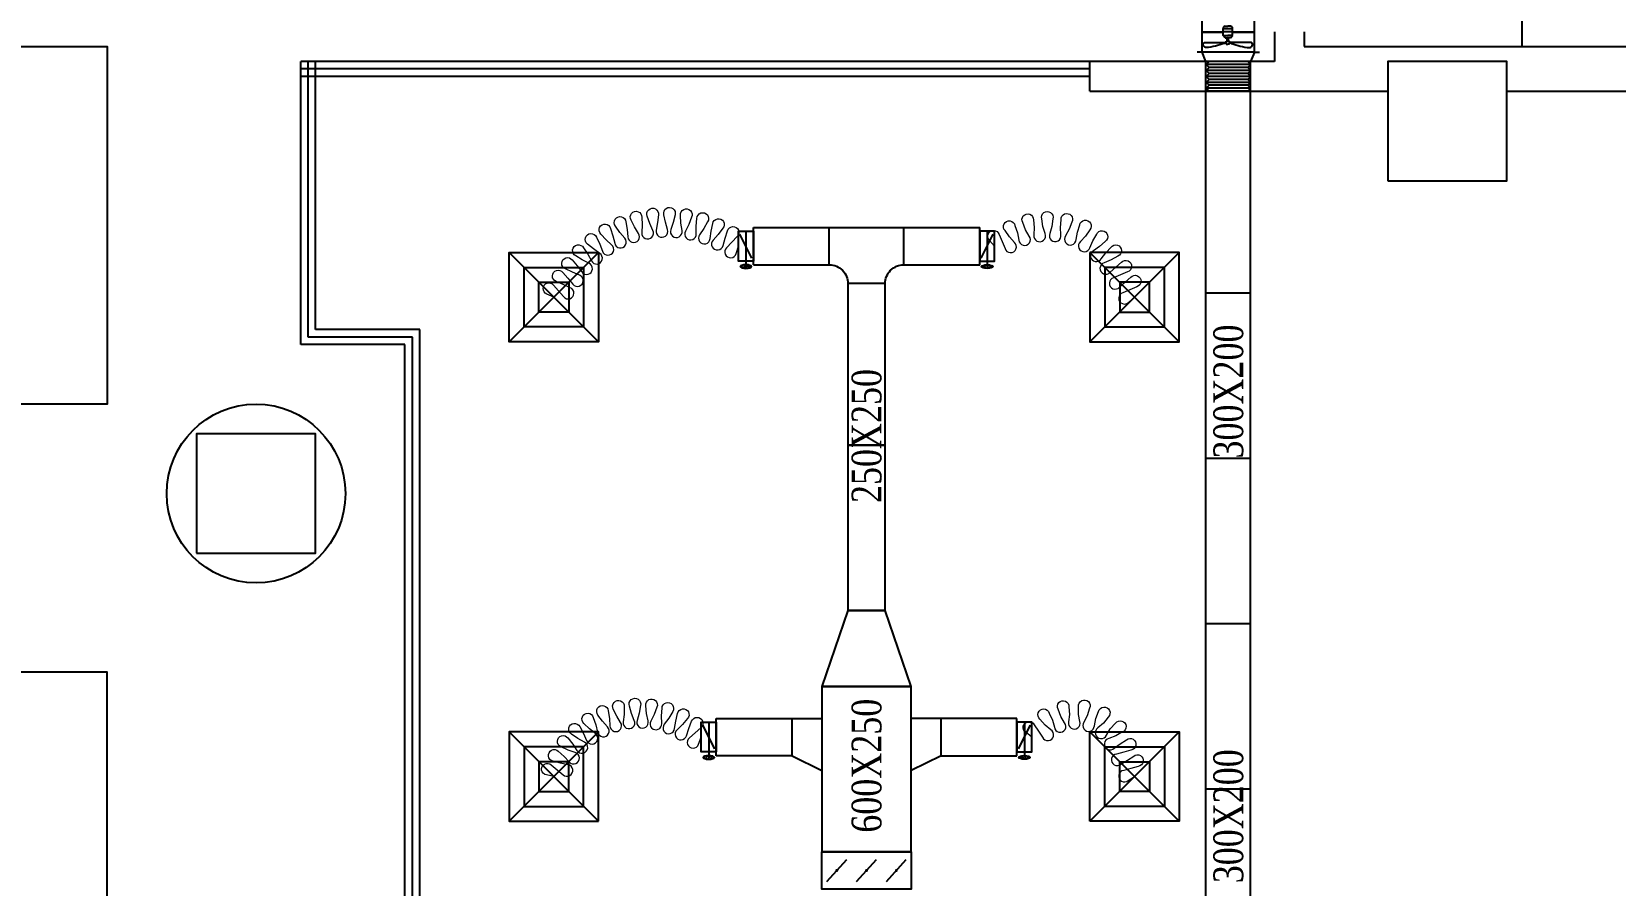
# Model space of a CAD drawing. Header units: metres. Extents: x 352651 to 1421851, y -87441 to -24441.
# Drawn here: x 389626 to 400261, y -61989 to -56260 of the extents above; entities that cross this region are included whole.
import ezdxf

# ---------------------------------------------------------------- set-up
doc = ezdxf.new("R2010")
doc.units = ezdxf.units.M
doc.header["$LTSCALE"] = 300
doc.header["$MEASUREMENT"] = 0
doc.linetypes.add('HIDDEN2', pattern=[0.1875, 0.125, -0.0625])
doc.layers.get('0').update_dxf_attribs({"linetype": 'CONTINUOUS'})
for name, color, linetype in [('bat noi mem', 4, 'CONTINUOUS'), ('CUA', 8, 'CONTINUOUS'), ('CUAGIO', 2, 'CONTINUOUS'), ('khuat-F', 9, 'HIDDEN2'), ('KICH-THUOC', 9, 'CONTINUOUS'), ('THAY', 9, 'CONTINUOUS'), ('TUONG', 7, 'CONTINUOUS'), ('vach', 6, 'CONTINUOUS')]:
    doc.layers.add(name, color=color, linetype=linetype)
doc.layers.add('noi mem', color=5, linetype='BATTING', lineweight=0)
doc.styles.add('PHU', font='vntimeh.shx', dxfattribs={"width": 0.8})
doc.linetypes.add('BATTING', pattern='A,0.0001,-0.1,[134,ltypeshp.shx,S=0.1,R=0,X=-0.1,Y=0],-0.2,[134,ltypeshp.shx,S=0.1,R=180,X=0.1,Y=0],-0.1', length=0.4001)

# ---------------------------------------------------------------- blocks, each defined once
blk = doc.blocks.new('cot1')
at = {"layer": 'vach'}
blk.add_lwpolyline([(-400, -400), (400, -400), (400, 400), (-400, 400)], close=True, dxfattribs=at)
blk = doc.blocks.new('SAD')
at = {"layer": 'CUAGIO', "color": 8}
for p, q in [((-300, -300), (300, 300)), ((300, -300), (-300, 300))]:
    blk.add_line(p, q, dxfattribs=at)
at = {"layer": 'CUAGIO'}
blk.add_lwpolyline([(300, -300), (300, 300), (-300, 300), (-300, -300)], close=True, dxfattribs=at)
at = {"layer": 'CUAGIO', "color": 8}
for points in [[(200, -200), (200, 200), (-200, 200), (-200, -200)], [(100, -100), (100, 100), (-100, 100), (-100, -100)]]:
    blk.add_lwpolyline(points, close=True, dxfattribs=at)
blk = doc.blocks.new('Quat thong gio 2')
at = {"layer": 'CUAGIO', "color": 2}
for p, q in [((604439, -54339), (604439, -54304)), ((604439, -54689), (604439, -54339)), ((604439, -54339), (604676, -54339)), ((604574, -54339), (604574, -54478)), ((604576, -54339), (604576, -54478)), ((604711, -54304), (604711, -54724)), ((604711, -54304), (604711, -54304)), ((604504, -54352), (604504, -54499)), ((604493, -54499), (604493, -54511)), ((604493, -54499), (604512, -54499)), ((604493, -54523), (604493, -54511)), ((604493, -54523), (604512, -54523)), ((604504, -54486), (604497, -54486)), ((604504, -54536), (604497, -54536)), ((604500, -54486), (604500, -54499)), ((604500, -54536), (604500, -54523)), ((604504, -54670), (604504, -54523)), ((604512, -54499), (604512, -54511)), ((604512, -54506), (604535, -54506)), ((604512, -54523), (604512, -54511)), ((604512, -54516), (604535, -54516)), ((604535, -54494), (604551, -54479)), ((604535, -54494), (604535, -54511)), ((604535, -54528), (604535, -54511)), ((604535, -54528), (604551, -54543)), ((604551, -54479), (604551, -54511)), ((604551, -54479), (604598, -54479)), ((604551, -54543), (604551, -54511)), ((604551, -54543), (604598, -54543)), ((604574, -54543), (604574, -54689)), ((604575, -54543), (604575, -54479)), ((604576, -54543), (604576, -54689)), ((604598, -54479), (604598, -54543)), ((604613, -54494), (604613, -54511)), ((604613, -54528), (604613, -54511)), ((604439, -54689), (604676, -54689)), ((604439, -54689), (604439, -54724)), ((604711, -54724), (604711, -54724))]:
    blk.add_line(p, q, dxfattribs=at)
at = {"layer": 'CUAGIO', "color": 2, "const_width": 1}
for points in [[(604439, -54304), (604439, -54339)], [(604439, -54724), (604439, -54689)]]:
    blk.add_lwpolyline(points, dxfattribs=at)
for points in [[(604711, -54304), (604711, -54304, -0.414214), (604676, -54339), (604439, -54339)], [(604711, -54724), (604711, -54724, 0.414214), (604676, -54689), (604439, -54689)]]:
    blk.add_lwpolyline(points, format="xyb", dxfattribs=at)
at = {"layer": 'CUAGIO', "color": 2}
for points in [[(604497, -54486, -0.067078), (604469, -54367, -0.673836), (604504, -54352)], [(604497, -54536, 0.067078), (604469, -54655, 0.673836), (604504, -54670)]]:
    blk.add_lwpolyline(points, format="xyb", dxfattribs=at)
for centre, radius, start, end in [((604676, -54304), 35, 270, 0), ((604575, -54478), 1.5, 213.5573, 326.4427), ((604575, -54544), 1.5, 33.5573, 146.4427), ((604598, -54494), 15, 0, 90), ((604598, -54528), 15, 270, 0), ((604676, -54724), 35, 0, 90)]:
    blk.add_arc(centre, radius, start, end, dxfattribs=at)
blk = doc.blocks.new('1-van gio D200')
at = {"layer": 'CUAGIO'}
h = blk.add_hatch(dxfattribs=at)
h.set_pattern_fill('ANSI31', color=256, scale=100, style=0)
edge = h.paths.add_edge_path()
edge.add_ellipse((486127, -58494), major_axis=(-38.1, 0), ratio=0.310482, start_angle=0, end_angle=360, ccw=False)
for p, q in [((486167, -58437), (486087, -58277)), ((486127, -58257), (486127, -58494))]:
    blk.add_line(p, q, dxfattribs=at)
at = {"layer": 'CUAGIO', "const_width": 3}
for points in [[(486127, -58457), (486177, -58457), (486177, -58257), (486077, -58257), (486077, -58457), (486127, -58457)], [(486167, -58437), (486087, -58277)], [(486127, -58257), (486127, -58494)]]:
    blk.add_lwpolyline(points, dxfattribs=at)
at = {"layer": 'CUAGIO'}
blk.add_lwpolyline([(486177, -58457), (486077, -58457), (486077, -58257), (486177, -58257)], close=True, dxfattribs=at)
at = {"layer": 'CUAGIO', "const_width": 5.35}
blk.add_lwpolyline([(486131, -58357, -1), (486123, -58357, -1)], format="xyb", close=True, dxfattribs=at)
at = {"layer": 'CUAGIO', "extrusion": (0, 0, -1)}
blk.add_ellipse((486127, -58494), major_axis=(-38.1, 0), ratio=0.310482, start_param=-1.570796, end_param=4.712389, dxfattribs=at)

msp = doc.modelspace()

# ---------------------------------------------------------------- linework, layer by layer
for points in [[(384132.5, -56359.6), (390132.5, -56359.6), (390132.5, -58759.6), (384132.5, -58759.6)], [(389532.5, -64159.6), (389532.5, -63559.6), (390132.5, -63559.6), (390132.5, -60559.6), (389532.5, -60559.6), (389532.5, -59959.6), (384732.5, -59959.6), (384732.5, -60559.6), (384132.5, -60559.6), (384132.5, -63559.6), (384732.5, -63559.6), (384732.5, -64159.6)]]:
    msp.add_lwpolyline(points, close=True)
at = {"layer": 'bat noi mem'}
for p, q in [((397532.5, -56459.6), (397512.5, -56479.6)), ((397792.1, -56459.6), (397532.5, -56459.6)), ((397792.1, -56459.6), (397812.1, -56479.6)), ((397812.1, -56479.6), (397512.5, -56479.6)), ((397512.5, -56479.6), (397532.5, -56499.6)), ((397532.5, -56499.6), (397512.5, -56519.6)), ((397812.1, -56519.6), (397512.5, -56519.6)), ((397512.5, -56519.6), (397532.5, -56539.6)), ((397532.5, -56539.6), (397512.5, -56559.6)), ((397812.1, -56559.6), (397512.5, -56559.6)), ((397512.5, -56559.6), (397532.5, -56579.6)), ((397532.5, -56579.6), (397512.5, -56599.6)), ((397792.1, -56499.6), (397532.5, -56499.6)), ((397792.1, -56539.6), (397532.5, -56539.6)), ((397792.1, -56579.6), (397532.5, -56579.6)), ((397812.1, -56479.6), (397792.1, -56499.6)), ((397792.1, -56499.6), (397812.1, -56519.6)), ((397812.1, -56519.6), (397792.1, -56539.6)), ((397792.1, -56539.6), (397812.1, -56559.6)), ((397812.1, -56559.6), (397792.1, -56579.6)), ((397792.1, -56579.6), (397812.1, -56599.6)), ((397812.1, -56599.6), (397512.5, -56599.6)), ((397512.5, -56599.6), (397532.5, -56619.6)), ((397532.5, -56619.6), (397512.5, -56639.6)), ((397812.1, -56639.6), (397512.5, -56639.6)), ((397512.5, -56639.6), (397532.5, -56659.6)), ((397812.1, -56659.6), (397512.5, -56659.6)), ((397792.1, -56619.6), (397532.5, -56619.6)), ((397812.1, -56599.6), (397792.1, -56619.6)), ((397792.1, -56619.6), (397812.1, -56639.6)), ((397812.1, -56639.6), (397792.1, -56659.6))]:
    msp.add_line(p, q, dxfattribs=at)
at = {"layer": 'CUA', "linetype": 'Continuous'}
for p, q in [((396732.5, -56459.6), (391432.5, -56459.6)), ((391432.5, -58359.6), (391432.5, -56459.6)), ((391482.5, -58309.6), (391482.5, -56459.6)), ((391532.5, -58259.6), (391532.5, -56459.6)), ((396732.5, -56509.6), (391432.5, -56509.6)), ((396732.5, -56559.6), (391432.5, -56559.6)), ((392232.5, -58259.6), (391532.5, -58259.6)), ((392232.5, -65959.6), (392232.5, -58259.6)), ((392132.5, -58359.6), (391432.5, -58359.6)), ((392182.5, -58309.6), (391482.5, -58309.6)), ((392132.5, -65859.6), (392132.5, -58359.6)), ((392182.5, -65909.6), (392182.5, -58309.6))]:
    msp.add_line(p, q, dxfattribs=at)
at = {"layer": 'CUAGIO', "color": 2}
for p, q in [((397512.1, -56459.6), (397487.1, -56397)), ((397812.1, -56459.6), (397512.1, -56459.6)), ((397812.1, -56459.6), (397512.1, -56459.6)), ((397837.2, -56397), (397812.1, -56459.6)), ((395532.5, -61764.6), (394932.5, -61764.6))]:
    msp.add_line(p, q, dxfattribs=at)
at = {"layer": 'CUAGIO'}
for p, q in [((394472.5, -57824.6), (394472.5, -57574.6)), ((394982.5, -57824.6), (394982.5, -57574.6)), ((395482.5, -57824.6), (395482.5, -57574.6)), ((395992.5, -57824.6), (395992.5, -57574.6)), ((395357.5, -57949.6), (395107.5, -57949.6)), ((394222.5, -61119.2), (394222.5, -60869.2)), ((394222.5, -60869.2), (394932.5, -60869.2)), ((394732.5, -61119.2), (394732.5, -60869.2)), ((396242.5, -60869.2), (395532.5, -60869.2)), ((395732.5, -61119.2), (395732.5, -60869.2)), ((396242.5, -61119.2), (396242.5, -60869.2)), ((394732.5, -61119.2), (394222.5, -61119.2)), ((394732.5, -61119.2), (394932.5, -61219.2)), ((395732.5, -61119.2), (395532.5, -61219.2)), ((395732.5, -61119.2), (396242.5, -61119.2)), ((394965.6, -61963.8), (395099.5, -61815.3)), ((395165.6, -61963.8), (395299.5, -61815.3)), ((395365.6, -61963.8), (395499.5, -61815.3))]:
    msp.add_line(p, q, dxfattribs=at)
at = {"layer": 'CUAGIO', "ltscale": 1.5}
msp.add_line((394982.5, -57574.6), (395482.5, -57574.6), dxfattribs=at)
at = {"layer": 'CUAGIO', "color": 2}
for points in [[(394472.5, -57574.6), (394982.5, -57574.6)], [(395482.5, -57574.6), (395992.5, -57574.6)]]:
    msp.add_lwpolyline(points, dxfattribs=at)
msp.add_lwpolyline([(394472.5, -57824.6), (394982.5, -57824.6, -0.4142136), (395107.5, -57949.6), (395107.5, -59034.6), (395357.5, -59034.6), (395357.5, -57949.6, -0.4142136), (395482.5, -57824.6), (395992.5, -57824.6)], format="xyb", dxfattribs=at)
for points in [[(395107.5, -60144.6), (395357.5, -60144.6), (395357.5, -59034.6), (395107.5, -59034.6)], [(394932.5, -61764.6), (395532.5, -61764.6), (395532.5, -62014.6), (394932.5, -62014.6)]]:
    msp.add_lwpolyline(points, close=True, dxfattribs=at)
at = {"layer": 'CUAGIO'}
for points in [[(394932.5, -60654.6), (395532.5, -60654.6), (395357.5, -60144.6), (395107.5, -60144.6)], [(394932.5, -61764.6), (395532.5, -61764.6), (395532.5, -60654.6), (394932.5, -60654.6)]]:
    msp.add_lwpolyline(points, close=True, dxfattribs=at)
at = {"layer": 'CUAGIO', "const_width": 10}
for points in [[(395037.5, -61889.6, -1), (395027.5, -61889.6, -1)], [(395237.5, -61889.6, -1), (395227.5, -61889.6, -1)], [(395437.5, -61889.6, -1), (395427.5, -61889.6, -1)]]:
    msp.add_lwpolyline(points, format="xyb", close=True, dxfattribs=at)
at = {"layer": 'khuat-F'}
msp.add_line((399632.5, -54474.6), (399632.5, -56359.6), dxfattribs=at)
at = {"layer": 'KICH-THUOC', "color": 2}
for p, q in [((397512.1, -65259.6), (397512.1, -56459.6)), ((397812.1, -65184.6), (397812.1, -56459.6)), ((397812.1, -58014.6), (397512.1, -58014.6)), ((397812.1, -59124.6), (397512.1, -59124.6)), ((397812.1, -60234.6), (397512.1, -60234.6)), ((397812.1, -61344.6), (397512.1, -61344.6))]:
    msp.add_line(p, q, dxfattribs=at)
at = {"layer": 'noi mem', "ltscale": 1.5}
for points in [[(393132.5, -58041.4), (393085.7, -58020.7, -1.3333333), (393130.3, -57960.5), (393163.8, -57999.3), (393197.3, -58038.1, 1.3333333), (393241.9, -57977.9), (393195.1, -57957.1), (393148.2, -57936.3, -1.3333333), (393192.9, -57876.1), (393226.4, -57914.9), (393259.8, -57953.7, 1.3333333), (393304.5, -57893.5), (393257.7, -57872.8), (393210.8, -57851.6, -1.3333333), (393255.9, -57791.6), (393289.2, -57830.8), (393319.8, -57871.4, 1.3333333), (393368.2, -57814.1), (393323.1, -57790.7), (393279.1, -57763.6, -1.3333333), (393331.4, -57709.8), (393359.7, -57753), (393384.5, -57797.4, 1.3333333), (393440.3, -57747.3), (393398.8, -57718), (393358.9, -57685.1, -1.3333333), (393418, -57639), (393440.2, -57685.6), (393458.6, -57733, 1.3333333), (393520.7, -57690.9), (393483.6, -57656.2), (393448.6, -57618.2, -1.3333333), (393513.4, -57580.6), (393529, -57629.8), (393540.9, -57679.2, 1.3333333), (393608.1, -57646.1), (393576.1, -57606.6), (393546.6, -57564.2, -1.3333333), (393615.9, -57535.7), (393624.7, -57586.7), (393629.7, -57637.2, 1.3333333), (393700.8, -57613.6), (393674.5, -57570.1), (393651, -57524.1, -1.3333333), (393723.6, -57505.3), (393725.3, -57557), (393723.4, -57607.7, 1.3333333), (393797.1, -57594), (393777, -57547.3), (393759.9, -57498.5, -1.3333333), (393834.4, -57489.8), (393829.1, -57541.3), (393820.2, -57591.3, 1.3333333), (393895.1, -57587.7), (393881.5, -57538.8), (393871.3, -57488.1, -1.3333333), (393946.3, -57489.7), (393934, -57539.9), (393918.4, -57588.2, 1.3333333), (393993.1, -57594.9), (393986.3, -57544.5), (393983.1, -57492.9, -1.3333333), (394057.2, -57504.7), (394038.2, -57552.8), (394016.1, -57598.5, 1.3333333), (394089.2, -57615.4), (394089.3, -57564.5), (394093.2, -57513, -1.3333333), (394165, -57534.8), (394139.6, -57579.8), (394111.5, -57622.1, 1.3333333), (394181.6, -57648.7), (394188.7, -57598.4), (394199.5, -57547.9, -1.3333333), (394267.7, -57579.2), (394236.4, -57620.4), (394202.8, -57658.5, 1.3333333), (394268.6, -57694.4), (394282.5, -57645.5), (394298.5, -57596.9, -1.3333333), (394362.8, -57635.4), (394327.5, -57672.5), (394292.1, -57709.6, 1.3333333), (394356.4, -57748.2), (394372.5, -57699.6)], [(396092.5, -57699.6), (396059, -57661.6, -1.3333333), (396122.3, -57621.3), (396142.5, -57667.7), (396162.3, -57714.1, 1.3333333), (396225.8, -57674.2), (396192.6, -57636.2), (396162.4, -57594.5, -1.3333333), (396229.2, -57560.4), (396245.3, -57609.2), (396255.1, -57658, 1.3333333), (396325.4, -57631.8), (396300.8, -57588.5), (396281, -57541, -1.3333333), (396353.9, -57523.1), (396358.3, -57574.4), (396356.6, -57624.2, 1.3333333), (396431, -57614.8), (396417.1, -57567), (396408.7, -57516.3, -1.3333333), (396483.7, -57515.6), (396476.3, -57566.5), (396463.2, -57614.5, 1.3333333), (396537.7, -57622.5), (396535.1, -57572.8), (396538.7, -57521.5, -1.3333333), (396611.8, -57538.1), (396592.9, -57585.9), (396569.1, -57629.7, 1.3333333), (396639.8, -57654.6), (396648.7, -57605.6), (396664, -57556.5, -1.3333333), (396731.4, -57589.4), (396701.9, -57631.7), (396668.7, -57668.7, 1.3333333), (396731.8, -57709.3), (396751.7, -57663.7), (396777.9, -57619.3, -1.3333333), (396835.9, -57666.9), (396797.5, -57701.2), (396756.7, -57729.7, 1.3333333), (396808.7, -57783.6), (396838.6, -57743.8), (396874.3, -57706.7, -1.3333333), (396919.8, -57766.3), (396874.5, -57790.9), (396828.2, -57811, 1.3333333), (396868.4, -57874.3), (396906.3, -57840.9), (396944.4, -57807.6, -1.3333333), (396984.4, -57871.1), (396937.9, -57891), (396891.3, -57911, 1.3333333), (396931.3, -57974.5), (396969.4, -57941.2), (397007.5, -57907.9, -1.3333333), (397047.5, -57971.3), (397001, -57991.3), (396954.4, -58011.3, 1.3333333), (396994.4, -58074.7), (397032.5, -58041.4)], [(393132.5, -61259.6), (393082.3, -61248.5, -1.3333333), (393115.3, -61181.1), (393154.8, -61214), (393194.4, -61246.9, 1.3333333), (393227.4, -61179.5), (393177.1, -61168.5), (393126.8, -61155.6, -1.3333333), (393161.9, -61089.3), (393200.9, -61123.6), (393235.8, -61160.6, 1.3333333), (393276.5, -61097.6), (393228.3, -61081), (393180.9, -61059.7, -1.3333333), (393226.8, -61000.4), (393259.4, -61040.9), (393287.5, -61083.4, 1.3333333), (393338.3, -61028.3), (393293.8, -61003.7), (393250.7, -60974.5, -1.3333333), (393306.2, -60924), (393331.3, -60969.5), (393351.6, -61016.2, 1.3333333), (393411.2, -60970.6), (393371.6, -60938.7), (393334.2, -60902.6, -1.3333333), (393397.5, -60862.4), (393414.4, -60911.5), (393426.4, -60961, 1.3333333), (393492.9, -60926.4), (393459.4, -60888.2), (393428.8, -60846.1, -1.3333333), (393498.1, -60817.4), (393506.2, -60868.8), (393509.5, -60919.6, 1.3333333), (393581, -60897), (393554.6, -60853.5), (393531.7, -60806.8, -1.3333333), (393604.9, -60790.4), (393604.1, -60842.4), (393598.6, -60893, 1.3333333), (393672.9, -60883.1), (393654.3, -60835.7), (393639.8, -60785.8, -1.3333333), (393714.7, -60782.3), (393705, -60833.3), (393690.9, -60882.3, 1.3333333), (393765.8, -60885.3), (393755.6, -60835.4), (393750, -60783.7, -1.3333333), (393824.4, -60793.1), (393805.9, -60841.8), (393783.6, -60887.5, 1.3333333), (393856.9, -60903.4), (393855.5, -60852.5), (393858.8, -60800.6, -1.3333333), (393930.5, -60822.7), (393904, -60867.4), (393874.1, -60908.7, 1.3333333), (393943.6, -60936.9), (393950.9, -60886.5), (393963.1, -60836, -1.3333333), (394029.9, -60870.1), (393996.1, -60909.6), (393959.6, -60945.1, 1.3333333), (394023.1, -60984.9), (394039.1, -60936.5), (394057.5, -60888.5, -1.3333333), (394119.2, -60931.1), (394080.8, -60965.4), (394042.4, -60999.6, 1.3333333), (394104.1, -61042.2), (394122.5, -60994.2)], [(396342.5, -60994.2), (396303.2, -60962.4, -1.3333333), (396358.5, -60911.7), (396386.8, -60953.5), (396414.5, -60995.4, 1.3333333), (396470.3, -60945.3), (396431.6, -60913.3), (396396.8, -60874.7, -1.3333333), (396459.3, -60833.1), (396481.5, -60880), (396493.7, -60927.6, 1.3333333), (396562.7, -60898.3), (396536.8, -60856.5), (396518.4, -60807.9, -1.3333333), (396591.7, -60791.7), (396595.5, -60843.5), (396589.6, -60892.3, 1.3333333), (396664.5, -60889.9), (396655.5, -60841.6), (396656, -60789.6, -1.3333333), (396730.1, -60801.1), (396714.9, -60850.7), (396691.7, -60894.1, 1.3333333), (396762.5, -60919), (396771.6, -60870.6), (396790.8, -60822.4, -1.3333333), (396855.7, -60859.9), (396823.6, -60900.6), (396786.3, -60932.7, 1.3333333), (396843.3, -60981.5), (396869.2, -60939.7), (396904.6, -60901.7, -1.3333333), (396951.6, -60960.1), (396906.9, -60986.5), (396860.5, -61003, 1.3333333), (396896, -61069), (396935.3, -61039.5), (396978, -61012.5, -1.3333333), (397008.3, -61081.1), (396959.6, -61094.5), (396910.9, -61107.9, 1.3333333), (396941.2, -61176.5), (396983.9, -61149.5), (397026.6, -61122.5, -1.3333333), (397056.9, -61191.1), (397008.2, -61204.5), (396959.5, -61218, 1.3333333), (396989.8, -61286.6), (397032.5, -61259.6)]]:
    msp.add_lwpolyline(points, format="xyb", dxfattribs=at)
at = {"layer": 'THAY'}
msp.add_line((399632.5, -54459.6), (399632.5, -56359.6), dxfattribs=at)
msp.add_circle((391132.5, -59359.6), 600, dxfattribs=at)
at = {"layer": 'TUONG'}
for p, q in [((397972.5, -56259.6), (397972.5, -56459.6)), ((398172.5, -56259.6), (398172.5, -56359.6)), ((398172.5, -56359.6), (413532.5, -56359.6)), ((396732.5, -56659.6), (396732.5, -56459.6)), ((397972.5, -56459.6), (396732.5, -56459.6)), ((396732.5, -56659.6), (398732.5, -56659.6)), ((399532.5, -56659.6), (404032.5, -56659.6))]:
    msp.add_line(p, q, dxfattribs=at)

# ---------------------------------------------------------------- block references
at = {"layer": 'CUAGIO', "color": 2, "rotation": 90}
msp.add_blockref('Quat thong gio 2', (343147.8, -660835.7), dxfattribs=at)
at = {"layer": 'CUAGIO'}
for name, p in [('1-van gio D200', (-91704.5, 657.8)), ('1-van gio D200', (-91954.5, -2636.8)), ('SAD', (393132.5, -61259.6))]:
    msp.add_blockref(name, p, dxfattribs=at)
at = {"layer": 'CUAGIO', "xscale": -1}
for name, p in [('1-van gio D200', (882169.5, 657.8)), ('1-van gio D200', (882419.5, -2636.8)), ('SAD', (397032.5, -61259.6))]:
    msp.add_blockref(name, p, dxfattribs=at)
at = {"layer": 'CUAGIO', "xscale": -1, "rotation": 180}
msp.add_blockref('SAD', (393132.5, -58041.4), dxfattribs=at)
at = {"layer": 'CUAGIO', "rotation": 180}
msp.add_blockref('SAD', (397032.5, -58041.4), dxfattribs=at)
at = {"layer": 'vach'}
for p in [(399132.5, -56859.6), (391132.5, -59359.6)]:
    msp.add_blockref('cot1', p, dxfattribs=at)

# ---------------------------------------------------------------- texts
at = {"layer": 'CUAGIO', "color": 2, "char_height": 200, "rotation": 90, "style": 'PHU'}
for s, insert, width, attachment_point in [('300x200', (397561.8, -59124.6), 1355.253, 1), ('250x250', (395132.2, -58523.7), 1355.253, 3), ('600x250', (395132.2, -60736.7), 888.608, 3), ('300x200', (397561.8, -61975.5), 1355.253, 1)]:
    msp.add_mtext(s, dxfattribs=dict(at, insert=insert, width=width, attachment_point=attachment_point))

doc.saveas('drawing.dxf')
